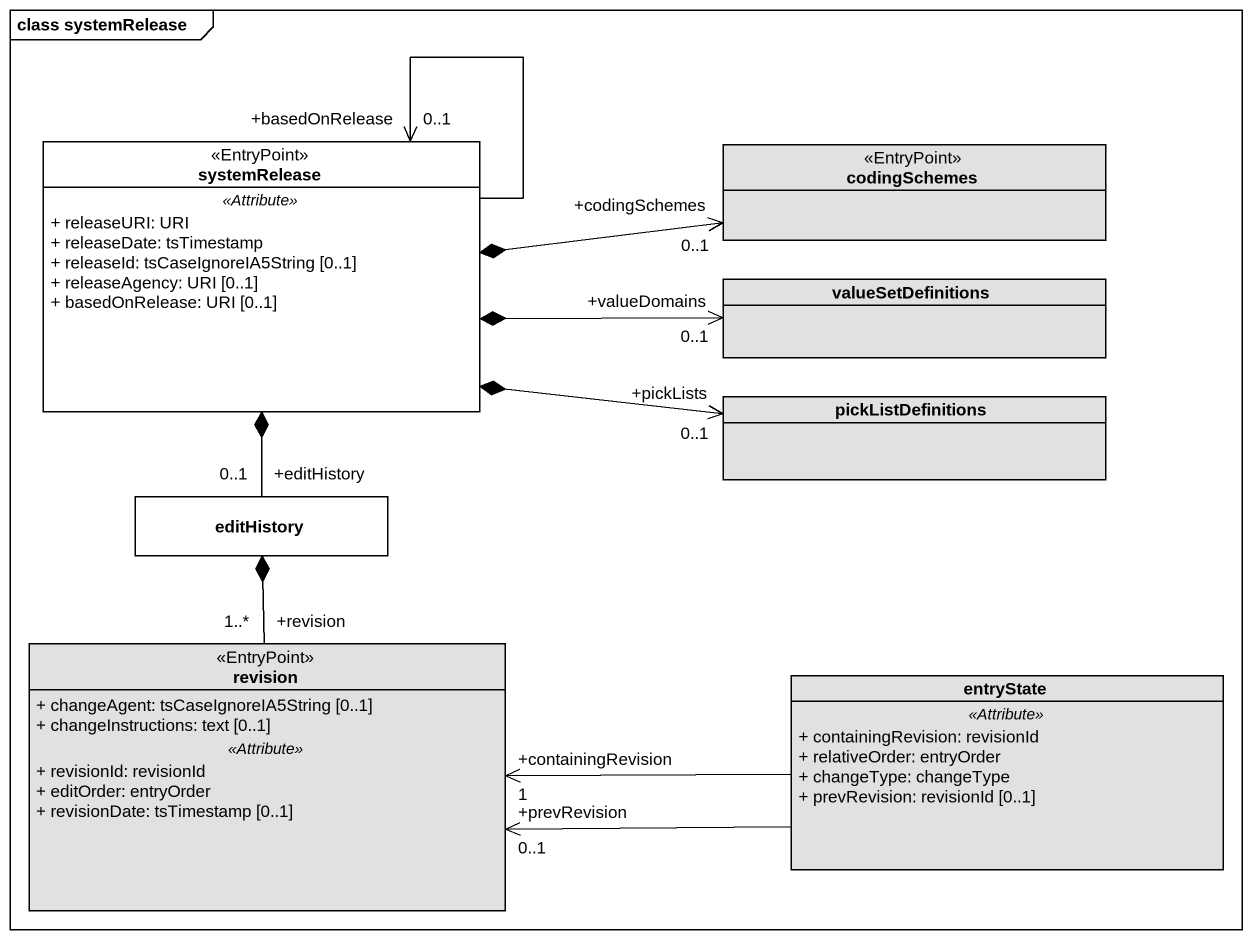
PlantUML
@startuml
mainframe class systemRelease
hide circle
hide empty members
skinparam classAttributeIconSize 0
class systemRelease <<EntryPoint>> #FFFFFF {
  .. <<Attribute>> ..
  + releaseURI: URI
  + releaseDate: tsTimestamp
  + releaseId: tsCaseIgnoreIA5String [0..1]
  + releaseAgency: URI [0..1]
  + basedOnRelease: URI [0..1]
}
class codingSchemes <<EntryPoint>> #E1E1E1
class valueSetDefinitions #E1E1E1
class pickListDefinitions #E1E1E1
class editHistory #FFFFFF
class revision <<EntryPoint>> #E1E1E1 {
  + changeAgent: tsCaseIgnoreIA5String [0..1]
  + changeInstructions: text [0..1]
  .. <<Attribute>> ..
  + revisionId: revisionId
  + editOrder: entryOrder
  + revisionDate: tsTimestamp [0..1]
}
class entryState #E1E1E1 {
  .. <<Attribute>> ..
  + containingRevision: revisionId
  + relativeOrder: entryOrder
  + changeType: changeType
  + prevRevision: revisionId [0..1]
}
systemRelease --> "+basedOnRelease\n0..1" systemRelease
codingSchemes "+codingSchemes\n0..1" <-left-* systemRelease
valueSetDefinitions "+valueDomains\n0..1" <-left-* systemRelease
pickListDefinitions "+pickLists\n0..1" <-left-* systemRelease
editHistory "+editHistory\n0..1" -up-* systemRelease
revision "+revision\n1..*" -up-* editHistory
entryState -left-> "+containingRevision\n1" revision
entryState -left-> "+prevRevision\n0..1" revision
@enduml
